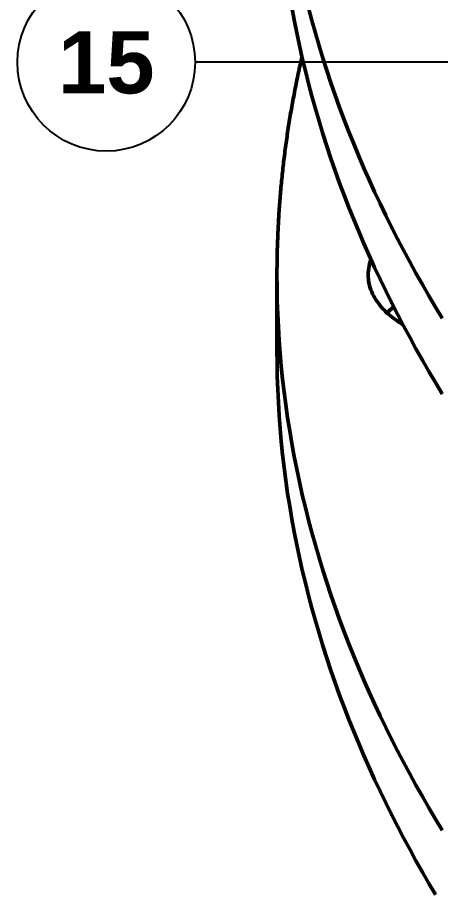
# Model space of a CAD drawing. Header units: millimetres. Extents: x 0 to 841, y 0 to 594.
# Drawn here: x 134.21 to 158.03, y 291.67 to 341.02 of the extents above; entities that cross this region are included whole.
import ezdxf
from ezdxf.enums import TextEntityAlignment as Align

# ---------------------------------------------------------------- set-up
doc = ezdxf.new("R2010")
doc.units = ezdxf.units.MM
for name, color, linetype, lineweight in [('COTA', 7, 'CONTINUOUS', 25), ('FINA', 7, 'CONTINUOUS', 25), ('TXT', 7, 'CONTINUOUS', 25), ('VIS', 7, 'CONTINUOUS', 50)]:
    doc.layers.add(name, color=color, linetype=linetype, lineweight=lineweight)
doc.styles.add('STDB', font='LiberationSans-Bold.ttf')

msp = doc.modelspace()

# ---------------------------------------------------------------- linework, layer by layer
at = {"layer": 'COTA'}
msp.add_line((335.5, 338.504), (144.213, 338.504), dxfattribs=at)
at = {"layer": 'FINA'}
for points in [[(149.663, 341.611), (149.796, 340.889), (149.938, 340.169), (150.09, 339.451), (150.251, 338.734), (150.421, 338.02), (150.6, 337.309), (150.789, 336.599), (150.986, 335.892), (151.192, 335.188), (151.408, 334.486), (151.631, 333.787), (151.863, 333.091), (152.104, 332.397), (152.353, 331.707), (152.61, 331.019), (152.876, 330.335), (153.149, 329.654), (153.43, 328.976), (153.719, 328.301), (154.016, 327.63), (154.32, 326.962), (154.632, 326.297), (154.951, 325.636), (155.277, 324.979), (155.61, 324.325), (155.951, 323.674), (156.298, 323.028), (156.652, 322.385), (157.012, 321.745), (157.379, 321.11), (157.753, 320.478), (158.132, 319.849)], [(150.6, 341.561), (150.789, 340.852), (150.986, 340.145), (151.192, 339.44), (151.408, 338.738), (151.631, 338.039), (151.863, 337.343), (152.104, 336.65), (152.353, 335.959), (152.61, 335.272), (152.876, 334.587), (153.149, 333.906), (153.43, 333.228), (153.719, 332.553), (154.016, 331.882), (154.32, 331.214), (154.632, 330.55), (154.951, 329.888), (155.277, 329.231), (155.61, 328.577), (155.951, 327.927), (156.298, 327.28), (156.652, 326.637), (157.012, 325.997), (157.379, 325.362), (157.753, 324.73), (158.132, 324.102)], [(150.231, 338.819), (150.204, 338.702), (150.178, 338.585), (150.151, 338.467), (150.125, 338.35), (150.1, 338.232), (150.074, 338.115), (150.049, 337.997), (150.023, 337.88), (149.999, 337.762), (149.974, 337.644), (149.95, 337.526), (149.926, 337.408), (149.902, 337.291), (149.878, 337.173), (149.855, 337.055), (149.832, 336.936), (149.809, 336.818), (149.786, 336.7), (149.764, 336.582), (149.742, 336.464), (149.72, 336.345), (149.699, 336.227), (149.677, 336.109), (149.656, 335.99), (149.636, 335.872), (149.615, 335.753), (149.595, 335.635), (149.575, 335.516), (149.555, 335.397), (149.536, 335.279), (149.516, 335.16), (149.497, 335.041), (149.479, 334.922), (149.46, 334.803), (149.442, 334.684), (149.424, 334.565), (149.406, 334.446), (149.389, 334.327), (149.372, 334.208), (149.355, 334.089), (149.338, 333.97), (149.322, 333.851), (149.306, 333.732), (149.29, 333.612), (149.274, 333.493), (149.259, 333.374), (149.244, 333.255), (149.229, 333.135), (149.214, 333.016), (149.2, 332.896), (149.186, 332.777), (149.172, 332.657), (149.159, 332.538), (149.146, 332.418), (149.133, 332.299), (149.12, 332.179), (149.108, 332.059), (149.095, 331.94), (149.083, 331.82), (149.072, 331.7), (149.06, 331.58), (149.049, 331.461), (149.039, 331.341), (149.028, 331.221), (149.018, 331.101), (149.008, 330.981), (148.998, 330.861), (148.988, 330.741), (148.979, 330.621), (148.97, 330.501), (148.961, 330.382), (148.953, 330.262), (148.945, 330.141), (148.937, 330.021), (148.929, 329.901), (148.922, 329.781), (148.915, 329.661), (148.908, 329.541), (148.901, 329.421), (148.895, 329.301), (148.889, 329.181), (148.883, 329.061), (148.878, 328.94), (148.872, 328.82), (148.867, 328.7), (148.863, 328.58), (148.858, 328.46), (148.854, 328.339), (148.85, 328.219), (148.847, 328.099), (148.843, 327.979), (148.84, 327.858), (148.837, 327.738), (148.835, 327.618), (148.832, 327.498), (148.83, 327.377), (148.829, 327.257), (148.827, 327.137), (148.826, 327.016), (148.825, 326.896), (148.824, 326.776), (148.824, 326.655), (148.824, 326.535)], [(153.957, 326.535), (153.961, 326.661), (153.971, 326.787), (153.988, 326.911), (154.012, 327.035), (154.042, 327.157), (154.079, 327.278), (154.121, 327.396)], [(148.824, 326.535), (148.829, 325.801), (148.844, 325.067), (148.869, 324.334), (148.904, 323.601), (148.949, 322.868), (149.004, 322.136), (149.069, 321.405), (149.143, 320.675), (149.228, 319.946), (149.322, 319.218), (149.426, 318.491), (149.54, 317.766), (149.663, 317.042), (149.796, 316.32), (149.938, 315.6), (150.09, 314.882), (150.251, 314.166), (150.421, 313.452), (150.6, 312.74), (150.789, 312.031), (150.986, 311.324), (151.192, 310.62), (151.408, 309.918), (151.631, 309.219), (151.863, 308.522), (152.104, 307.829), (152.353, 307.139), (152.61, 306.451), (152.876, 305.767), (153.149, 305.086), (153.43, 304.408), (153.719, 303.733), (154.016, 303.061), (154.32, 302.394), (154.632, 301.729), (154.951, 301.068), (155.277, 300.41), (155.61, 299.756), (155.951, 299.106), (156.298, 298.459), (156.652, 297.816), (157.012, 297.177), (157.379, 296.541), (157.753, 295.909), (158.132, 295.281)], [(148.824, 326.535), (148.824, 322.283)], [(155.921, 323.73), (155.817, 323.795), (155.713, 323.862), (155.611, 323.932), (155.511, 324.003), (155.412, 324.077), (155.314, 324.153), (155.219, 324.231), (155.125, 324.311), (155.033, 324.393), (154.944, 324.478), (154.857, 324.565), (154.772, 324.655), (154.69, 324.747), (154.611, 324.842), (154.535, 324.94), (154.463, 325.039), (154.394, 325.142), (154.329, 325.247), (154.268, 325.354), (154.212, 325.464), (154.161, 325.576), (154.115, 325.691), (154.074, 325.807), (154.039, 325.925), (154.01, 326.045), (153.987, 326.167), (153.971, 326.289), (153.961, 326.412), (153.957, 326.535)], [(155.016, 324.409), (155.078, 324.466), (155.141, 324.521), (155.205, 324.576), (155.269, 324.629), (155.335, 324.682), (155.401, 324.733)], [(148.824, 322.283), (148.829, 321.549), (148.844, 320.815), (148.869, 320.082), (148.904, 319.348), (148.949, 318.616), (149.004, 317.884), (149.069, 317.153), (149.143, 316.423), (149.228, 315.693), (149.322, 314.965), (149.426, 314.239), (149.54, 313.514), (149.663, 312.79), (149.796, 312.068), (149.938, 311.348), (150.09, 310.63), (150.251, 309.914), (150.421, 309.2), (150.6, 308.488), (150.789, 307.779), (150.986, 307.072), (151.192, 306.367), (151.408, 305.666), (151.631, 304.967), (151.863, 304.27), (152.104, 303.577), (152.353, 302.886), (152.61, 302.199), (152.876, 301.515), (153.149, 300.833), (153.43, 300.155), (153.719, 299.481), (154.016, 298.809), (154.32, 298.141), (154.632, 297.477), (154.951, 296.816), (155.277, 296.158), (155.61, 295.504), (155.951, 294.854), (156.298, 294.207), (156.652, 293.564), (157.012, 292.925), (157.379, 292.289), (157.753, 291.657)]]:
    msp.add_lwpolyline(points, dxfattribs=at)
msp.add_circle((139.213, 338.504), 5, dxfattribs=at)
at = {"layer": 'VIS'}
for points in [[(149.663, 341.611), (149.796, 340.889), (149.938, 340.169), (150.09, 339.451), (150.251, 338.734), (150.421, 338.02), (150.6, 337.309), (150.789, 336.599), (150.986, 335.892), (151.192, 335.188), (151.408, 334.486), (151.631, 333.787), (151.863, 333.091), (152.104, 332.397), (152.353, 331.707), (152.61, 331.019), (152.876, 330.335), (153.149, 329.654), (153.43, 328.976), (153.719, 328.301), (154.016, 327.63), (154.32, 326.962), (154.632, 326.297), (154.951, 325.636), (155.277, 324.979), (155.61, 324.325), (155.951, 323.674), (156.298, 323.028), (156.652, 322.385), (157.012, 321.745), (157.379, 321.11), (157.753, 320.478), (158.132, 319.849)], [(150.6, 341.561), (150.789, 340.852), (150.986, 340.145), (151.192, 339.44), (151.408, 338.738), (151.631, 338.039), (151.863, 337.343), (152.104, 336.65), (152.353, 335.959), (152.61, 335.272), (152.876, 334.587), (153.149, 333.906), (153.43, 333.228), (153.719, 332.553), (154.016, 331.882), (154.32, 331.214), (154.632, 330.55), (154.951, 329.888), (155.277, 329.231), (155.61, 328.577), (155.951, 327.927), (156.298, 327.28), (156.652, 326.637), (157.012, 325.997), (157.379, 325.362), (157.753, 324.73), (158.132, 324.102)], [(150.231, 338.819), (150.204, 338.702), (150.178, 338.585), (150.151, 338.467), (150.125, 338.35), (150.1, 338.232), (150.074, 338.115), (150.049, 337.997), (150.023, 337.88), (149.999, 337.762), (149.974, 337.644), (149.95, 337.526), (149.926, 337.408), (149.902, 337.291), (149.878, 337.173), (149.855, 337.055), (149.832, 336.936), (149.809, 336.818), (149.786, 336.7), (149.764, 336.582), (149.742, 336.464), (149.72, 336.345), (149.699, 336.227), (149.677, 336.109), (149.656, 335.99), (149.636, 335.872), (149.615, 335.753), (149.595, 335.635), (149.575, 335.516), (149.555, 335.397), (149.536, 335.279), (149.516, 335.16), (149.497, 335.041), (149.479, 334.922), (149.46, 334.803), (149.442, 334.684), (149.424, 334.565), (149.406, 334.446), (149.389, 334.327), (149.372, 334.208), (149.355, 334.089), (149.338, 333.97), (149.322, 333.851), (149.306, 333.732), (149.29, 333.612), (149.274, 333.493), (149.259, 333.374), (149.244, 333.255), (149.229, 333.135), (149.214, 333.016), (149.2, 332.896), (149.186, 332.777), (149.172, 332.657), (149.159, 332.538), (149.146, 332.418), (149.133, 332.299), (149.12, 332.179), (149.108, 332.059), (149.095, 331.94), (149.083, 331.82), (149.072, 331.7), (149.06, 331.58), (149.049, 331.461), (149.039, 331.341), (149.028, 331.221), (149.018, 331.101), (149.008, 330.981), (148.998, 330.861), (148.988, 330.741), (148.979, 330.621), (148.97, 330.501), (148.961, 330.382), (148.953, 330.262), (148.945, 330.141), (148.937, 330.021), (148.929, 329.901), (148.922, 329.781), (148.915, 329.661), (148.908, 329.541), (148.901, 329.421), (148.895, 329.301), (148.889, 329.181), (148.883, 329.061), (148.878, 328.94), (148.872, 328.82), (148.867, 328.7), (148.863, 328.58), (148.858, 328.46), (148.854, 328.339), (148.85, 328.219), (148.847, 328.099), (148.843, 327.979), (148.84, 327.858), (148.837, 327.738), (148.835, 327.618), (148.832, 327.498), (148.83, 327.377), (148.829, 327.257), (148.827, 327.137), (148.826, 327.016), (148.825, 326.896), (148.824, 326.776), (148.824, 326.655), (148.824, 326.535)], [(153.957, 326.535), (153.961, 326.661), (153.971, 326.787), (153.988, 326.911), (154.012, 327.035), (154.042, 327.157), (154.079, 327.278), (154.121, 327.396)], [(148.824, 326.535), (148.829, 325.801), (148.844, 325.067), (148.869, 324.334), (148.904, 323.601), (148.949, 322.868), (149.004, 322.136), (149.069, 321.405), (149.143, 320.675), (149.228, 319.946), (149.322, 319.218), (149.426, 318.491), (149.54, 317.766), (149.663, 317.042), (149.796, 316.32), (149.938, 315.6), (150.09, 314.882), (150.251, 314.166), (150.421, 313.452), (150.6, 312.74), (150.789, 312.031), (150.986, 311.324), (151.192, 310.62), (151.408, 309.918), (151.631, 309.219), (151.863, 308.522), (152.104, 307.829), (152.353, 307.139), (152.61, 306.451), (152.876, 305.767), (153.149, 305.086), (153.43, 304.408), (153.719, 303.733), (154.016, 303.061), (154.32, 302.394), (154.632, 301.729), (154.951, 301.068), (155.277, 300.41), (155.61, 299.756), (155.951, 299.106), (156.298, 298.459), (156.652, 297.816), (157.012, 297.177), (157.379, 296.541), (157.753, 295.909), (158.132, 295.281)], [(148.824, 326.535), (148.824, 322.283)], [(155.921, 323.73), (155.817, 323.795), (155.713, 323.862), (155.611, 323.932), (155.511, 324.003), (155.412, 324.077), (155.314, 324.153), (155.219, 324.231), (155.125, 324.311), (155.033, 324.393), (154.944, 324.478), (154.857, 324.565), (154.772, 324.655), (154.69, 324.747), (154.611, 324.842), (154.535, 324.94), (154.463, 325.039), (154.394, 325.142), (154.329, 325.247), (154.268, 325.354), (154.212, 325.464), (154.161, 325.576), (154.115, 325.691), (154.074, 325.807), (154.039, 325.925), (154.01, 326.045), (153.987, 326.167), (153.971, 326.289), (153.961, 326.412), (153.957, 326.535)], [(155.016, 324.409), (155.078, 324.466), (155.141, 324.521), (155.205, 324.576), (155.269, 324.629), (155.335, 324.682), (155.401, 324.733)], [(148.824, 322.283), (148.829, 321.549), (148.844, 320.815), (148.869, 320.082), (148.904, 319.348), (148.949, 318.616), (149.004, 317.884), (149.069, 317.153), (149.143, 316.423), (149.228, 315.693), (149.322, 314.965), (149.426, 314.239), (149.54, 313.514), (149.663, 312.79), (149.796, 312.068), (149.938, 311.348), (150.09, 310.63), (150.251, 309.914), (150.421, 309.2), (150.6, 308.488), (150.789, 307.779), (150.986, 307.072), (151.192, 306.367), (151.408, 305.666), (151.631, 304.967), (151.863, 304.27), (152.104, 303.577), (152.353, 302.886), (152.61, 302.199), (152.876, 301.515), (153.149, 300.833), (153.43, 300.155), (153.719, 299.481), (154.016, 298.809), (154.32, 298.141), (154.632, 297.477), (154.951, 296.816), (155.277, 296.158), (155.61, 295.504), (155.951, 294.854), (156.298, 294.207), (156.652, 293.564), (157.012, 292.925), (157.379, 292.289), (157.753, 291.657)]]:
    msp.add_lwpolyline(points, dxfattribs=at)

# ---------------------------------------------------------------- texts
at = {"layer": 'TXT', "style": 'STDB'}
msp.add_text('15', height=3.5, dxfattribs=at).set_placement((139.213, 338.504), align=Align.MIDDLE_CENTER)

doc.saveas('drawing.dxf')
